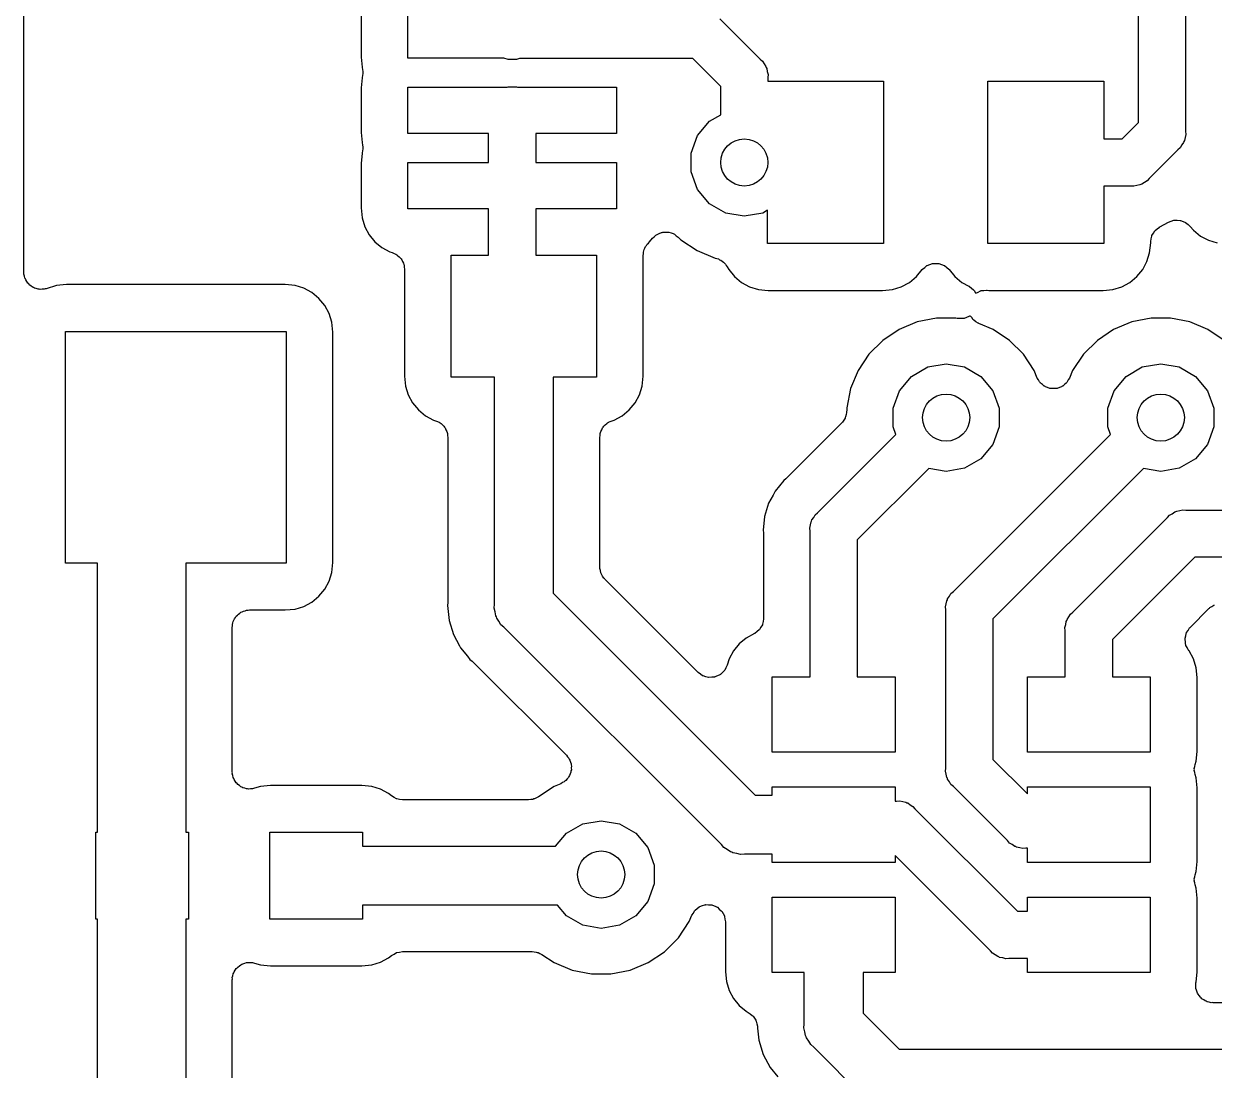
# Model space of a CAD drawing. Extents: x 91 to 190.2, y -113.9 to -59.9.
# Drawn here: x 91.39 to 101.65, y -83.78 to -74.75 of the extents above; entities that cross this region are included whole.
import ezdxf

# ---------------------------------------------------------------- set-up
doc = ezdxf.new("R2010")
doc.units = 0
doc.header["$MEASUREMENT"] = 0
doc.layers.add('BLACK', color=7, linetype='CONTINUOUS')

msp = doc.modelspace()

# ---------------------------------------------------------------- linework, layer by layer
at = {"layer": 'BLACK', "linetype": 'CONTINUOUS'}
for p, q in [((101.403, -71.8989), (101.403, -75.6811)), ((100.997, -75.6058), (100.997, -71.9742)), ((91.39, -76.8952), (91.39, -72.8048)), ((94.2973, -74.6574), (94.2973, -75.0426)), ((94.7, -75.05), (94.7, -74.65)), ((97.39, -74.7126), (97.7374, -75.06)), ((94.2973, -75.0426), (94.3058, -75.1284)), ((95.5279, -75.05), (94.7, -75.05)), ((95.5642, -75.0632), (95.5279, -75.05)), ((95.6358, -75.0632), (95.5642, -75.0632)), ((95.6633, -75.0532), (95.6358, -75.0632)), ((97.1558, -75.0532), (95.6633, -75.0532)), ((97.3968, -75.2942), (97.1558, -75.0532)), ((97.7374, -75.06), (97.7581, -75.0774)), ((97.7581, -75.0774), (97.7715, -75.1007)), ((97.7715, -75.1007), (97.787, -75.1228)), ((94.3058, -75.1284), (94.3067, -75.1315)), ((94.3067, -75.1315), (94.3089, -75.1493)), ((94.3089, -75.2007), (94.3067, -75.2185)), ((94.3089, -75.1493), (94.3129, -75.1668)), ((94.3129, -75.1832), (94.3089, -75.2007)), ((94.3129, -75.1668), (94.312, -75.175)), ((94.312, -75.175), (94.3129, -75.1832)), ((97.787, -75.1228), (97.7894, -75.1316)), ((97.7894, -75.1316), (97.7939, -75.1394)), ((97.7939, -75.1394), (97.7986, -75.166)), ((97.7986, -75.166), (97.8055, -75.192)), ((97.8055, -75.192), (97.8032, -75.2189)), ((94.3058, -75.2216), (94.2973, -75.3074)), ((94.2973, -75.3074), (94.2973, -75.6926)), ((94.3067, -75.2185), (94.3058, -75.2216)), ((94.7, -75.7), (94.7, -75.3)), ((94.7, -75.3), (95.5554, -75.3)), ((95.5554, -75.3), (95.5642, -75.2968)), ((95.5642, -75.2968), (95.6358, -75.2968)), ((95.6358, -75.2968), (95.6446, -75.3)), ((95.6446, -75.3), (96.5, -75.3)), ((96.5, -75.3), (96.5, -75.7)), ((97.3968, -75.5394), (97.3968, -75.2942)), ((97.8032, -75.2189), (97.8032, -75.25)), ((97.8032, -75.25), (98.8, -75.25)), ((98.8, -75.25), (98.8, -76.65)), ((99.7, -76.65), (99.7, -75.25)), ((99.7, -75.25), (100.7, -75.25)), ((100.7, -75.25), (100.7, -75.7468)), ((97.1979, -75.7179), (97.3016, -75.5944)), ((97.3016, -75.5944), (97.3968, -75.5394)), ((100.856, -75.7468), (100.997, -75.6058)), ((94.2973, -75.6926), (94.3058, -75.7784)), ((95.3968, -75.7), (94.7, -75.7)), ((95.3968, -75.95), (95.3968, -75.7)), ((96.5, -75.7), (95.8032, -75.7)), ((95.8032, -75.7), (95.8032, -75.95)), ((97.1428, -75.8694), (97.1979, -75.7179)), ((101.406, -75.708), (101.399, -75.734)), ((101.403, -75.6811), (101.406, -75.708)), ((94.3058, -75.7784), (94.3067, -75.7815)), ((94.3067, -75.7815), (94.3089, -75.7993)), ((94.3089, -75.7993), (94.3129, -75.8168)), ((94.3129, -75.8168), (94.312, -75.825)), ((94.312, -75.825), (94.3129, -75.8332)), ((100.7, -75.7468), (100.856, -75.7468)), ((101.358, -75.8226), (101.337, -75.84)), ((101.372, -75.7993), (101.358, -75.8226)), ((101.387, -75.7772), (101.372, -75.7993)), ((101.389, -75.7684), (101.387, -75.7772)), ((101.394, -75.7606), (101.389, -75.7684)), ((101.399, -75.734), (101.394, -75.7606)), ((94.3058, -75.8716), (94.2973, -75.9574)), ((94.3067, -75.8685), (94.3058, -75.8716)), ((94.3089, -75.8507), (94.3067, -75.8685)), ((94.3129, -75.8332), (94.3089, -75.8507)), ((97.1428, -76.0306), (97.1428, -75.8694)), ((101.337, -75.84), (101.09, -76.0874)), ((94.2973, -75.9574), (94.2973, -76.3426)), ((94.7, -76.35), (94.7, -75.95)), ((94.7, -75.95), (95.3968, -75.95)), ((95.8032, -75.95), (96.5, -75.95)), ((96.5, -75.95), (96.5, -76.35)), ((97.1979, -76.1821), (97.1428, -76.0306)), ((101.049, -76.1215), (101.027, -76.137)), ((101.073, -76.1081), (101.049, -76.1215)), ((101.09, -76.0874), (101.073, -76.1081)), ((97.3016, -76.3056), (97.1979, -76.1821)), ((100.931, -76.1532), (100.7, -76.1532)), ((100.7, -76.1532), (100.7, -76.65)), ((100.958, -76.1555), (100.931, -76.1532)), ((100.984, -76.1486), (100.958, -76.1555)), ((101.011, -76.1439), (100.984, -76.1486)), ((101.018, -76.1394), (101.011, -76.1439)), ((101.027, -76.137), (101.018, -76.1394)), ((97.4412, -76.3863), (97.3016, -76.3056)), ((94.2973, -76.3426), (94.3058, -76.4284)), ((94.3058, -76.4284), (94.3287, -76.5038)), ((95.3968, -76.35), (94.7, -76.35)), ((95.3968, -76.75), (95.3968, -76.35)), ((96.5, -76.35), (95.8032, -76.35)), ((95.8032, -76.35), (95.8032, -76.75)), ((97.6, -76.4143), (97.4412, -76.3863)), ((97.7588, -76.3863), (97.6, -76.4143)), ((97.8, -76.3625), (97.7588, -76.3863)), ((97.8, -76.65), (97.8, -76.3625)), ((94.3287, -76.5038), (94.3658, -76.5733)), ((101.126, -76.561), (101.138, -76.5405)), ((101.138, -76.5405), (101.14, -76.5389)), ((101.14, -76.5389), (101.141, -76.5368)), ((101.141, -76.5368), (101.16, -76.5222)), ((101.16, -76.5222), (101.178, -76.507)), ((101.178, -76.507), (101.18, -76.5062)), ((101.18, -76.5062), (101.182, -76.5046)), ((101.182, -76.5046), (101.257, -76.4644)), ((101.257, -76.4644), (101.281, -76.4568)), ((101.281, -76.4568), (101.304, -76.4487)), ((101.304, -76.4487), (101.305, -76.4487)), ((101.305, -76.4487), (101.307, -76.4482)), ((101.307, -76.4482), (101.331, -76.449)), ((101.331, -76.449), (101.356, -76.4492)), ((101.356, -76.4492), (101.357, -76.4498)), ((101.357, -76.4498), (101.359, -76.4499)), ((101.359, -76.4499), (101.382, -76.459)), ((101.382, -76.459), (101.404, -76.4676)), ((101.404, -76.4676), (101.406, -76.4687)), ((101.406, -76.4687), (101.407, -76.4693)), ((101.407, -76.4693), (101.425, -76.4856)), ((101.425, -76.4856), (101.444, -76.5015)), ((101.444, -76.5015), (101.471, -76.5342)), ((101.471, -76.5342), (101.532, -76.5842)), ((94.3658, -76.5733), (94.4158, -76.6342)), ((94.4158, -76.6342), (94.4767, -76.6842)), ((96.7734, -76.6462), (96.7825, -76.6356)), ((96.7825, -76.6356), (96.7842, -76.6342)), ((96.7842, -76.6342), (96.8089, -76.6041)), ((96.8089, -76.6041), (96.8244, -76.5908)), ((96.8244, -76.5908), (96.8388, -76.5764)), ((96.8388, -76.5764), (96.8441, -76.5739)), ((96.8441, -76.5739), (96.8485, -76.5702)), ((96.8485, -76.5702), (96.8676, -76.563)), ((96.8676, -76.563), (96.886, -76.5544)), ((96.886, -76.5544), (96.8918, -76.5539)), ((96.8918, -76.5539), (96.8972, -76.5518)), ((96.8972, -76.5518), (96.9176, -76.5516)), ((96.9176, -76.5516), (96.9379, -76.5498)), ((96.9379, -76.5498), (96.9435, -76.5513)), ((96.9435, -76.5513), (96.9493, -76.5513)), ((96.9493, -76.5513), (96.9686, -76.558)), ((96.9686, -76.558), (96.9883, -76.5633)), ((96.9883, -76.5633), (96.993, -76.5666)), ((96.993, -76.5666), (96.9984, -76.5685)), ((96.9984, -76.5685), (97.0142, -76.5815)), ((97.0142, -76.5815), (97.0309, -76.5932)), ((97.0309, -76.5932), (97.0536, -76.6158)), ((97.0536, -76.6158), (97.194, -76.7096)), ((101.094, -76.7284), (101.103, -76.6426)), ((101.103, -76.632), (101.108, -76.6089)), ((101.103, -76.6345), (101.103, -76.632)), ((101.103, -76.6369), (101.103, -76.6345)), ((101.103, -76.6426), (101.103, -76.6369)), ((101.108, -76.6089), (101.112, -76.5856)), ((101.112, -76.5856), (101.113, -76.5835)), ((101.113, -76.581), (101.126, -76.561)), ((101.113, -76.5835), (101.113, -76.581)), ((101.532, -76.5842), (101.601, -76.6213)), ((101.601, -76.6213), (101.677, -76.6442)), ((94.4767, -76.6842), (94.5462, -76.7213)), ((94.5462, -76.7213), (94.5659, -76.7273)), ((94.5659, -76.7273), (94.5812, -76.7351)), ((94.5812, -76.7351), (94.5973, -76.741)), ((94.5973, -76.741), (94.6043, -76.7468)), ((94.6043, -76.7468), (94.6123, -76.7509)), ((96.7277, -76.7516), (96.7301, -76.7378)), ((96.7301, -76.7378), (96.7302, -76.7239)), ((96.7302, -76.7239), (96.7346, -76.7124)), ((96.7346, -76.7124), (96.7367, -76.7003)), ((96.7367, -76.7003), (96.7437, -76.6882)), ((96.7437, -76.6882), (96.7486, -76.6752)), ((96.7486, -76.6752), (96.7566, -76.6658)), ((96.7566, -76.6658), (96.7628, -76.6551)), ((96.7628, -76.6551), (96.7734, -76.6462)), ((97.194, -76.7096), (97.35, -76.7743)), ((98.8, -76.65), (97.8, -76.65)), ((100.7, -76.65), (99.7, -76.65)), ((101.071, -76.8038), (101.094, -76.7284)), ((94.6123, -76.7509), (94.6241, -76.7634)), ((94.6241, -76.7634), (94.6372, -76.7744)), ((94.6372, -76.7744), (94.6418, -76.7823)), ((94.6418, -76.7823), (94.648, -76.7889)), ((94.648, -76.7889), (94.6547, -76.8047)), ((94.6547, -76.8047), (94.6633, -76.8196)), ((94.6633, -76.8196), (94.6649, -76.8285)), ((94.6649, -76.8285), (94.6684, -76.8368)), ((94.6684, -76.8368), (94.6694, -76.8539)), ((95.075, -77.8), (95.075, -76.75)), ((95.075, -76.75), (95.3968, -76.75)), ((95.8032, -76.75), (96.325, -76.75)), ((96.325, -76.75), (96.325, -77.8)), ((96.7277, -77.7926), (96.7277, -76.7516)), ((97.35, -76.7743), (97.3508, -76.7744)), ((97.3508, -76.7744), (97.3637, -76.7795)), ((97.3637, -76.7795), (97.3774, -76.7823)), ((97.3774, -76.7823), (97.3878, -76.7888)), ((97.3878, -76.7888), (97.3993, -76.7933)), ((97.3993, -76.7933), (97.4098, -76.8025)), ((97.4098, -76.8025), (97.4216, -76.8098)), ((97.4216, -76.8098), (97.4292, -76.8195)), ((97.4292, -76.8195), (97.4385, -76.8276)), ((97.4385, -76.8276), (97.4452, -76.8399)), ((97.4452, -76.8399), (97.4538, -76.8508)), ((97.4538, -76.8508), (97.4658, -76.8733)), ((99.155, -76.8555), (99.1736, -76.8396)), ((99.1736, -76.8396), (99.1751, -76.839)), ((99.1751, -76.839), (99.1764, -76.8379)), ((99.1764, -76.8379), (99.1995, -76.8298)), ((99.1995, -76.8298), (99.2223, -76.8212)), ((99.2223, -76.8212), (99.224, -76.8212)), ((99.224, -76.8212), (99.2256, -76.8206)), ((99.2256, -76.8206), (99.25, -76.8209)), ((99.25, -76.8209), (99.2744, -76.8206)), ((99.2744, -76.8206), (99.276, -76.8212)), ((99.276, -76.8212), (99.2777, -76.8212)), ((99.2777, -76.8212), (99.3005, -76.8298)), ((99.3005, -76.8298), (99.3236, -76.8379)), ((99.3236, -76.8379), (99.3249, -76.839)), ((99.3249, -76.839), (99.3264, -76.8396)), ((99.3264, -76.8396), (99.3449, -76.8555)), ((101.034, -76.8733), (101.071, -76.8038)), ((91.3916, -76.9041), (91.39, -76.8952)), ((91.3911, -76.9132), (91.3916, -76.9041)), ((91.3961, -76.9296), (91.3911, -76.9132)), ((91.399, -76.9465), (91.3961, -76.9296)), ((91.4036, -76.9543), (91.399, -76.9465)), ((94.6694, -76.8539), (94.6723, -76.8709)), ((94.6723, -76.8709), (94.6723, -77.7926)), ((97.4658, -76.8733), (97.5158, -76.9342)), ((97.5158, -76.9342), (97.5767, -76.9842)), ((99.0233, -76.9842), (99.0842, -76.9342)), ((99.0842, -76.9342), (99.134, -76.8735)), ((99.134, -76.8735), (99.1353, -76.8724)), ((99.1353, -76.8724), (99.1362, -76.871)), ((99.1362, -76.871), (99.155, -76.8555)), ((99.3449, -76.8555), (99.3638, -76.871)), ((99.3638, -76.871), (99.3647, -76.8724)), ((99.3647, -76.8724), (99.366, -76.8735)), ((99.366, -76.8735), (99.4158, -76.9342)), ((99.4158, -76.9342), (99.4767, -76.9842)), ((100.923, -76.9842), (100.984, -76.9342)), ((100.984, -76.9342), (101.034, -76.8733)), ((91.4062, -76.963), (91.4036, -76.9543)), ((91.4165, -76.9767), (91.4062, -76.963)), ((91.4251, -76.9916), (91.4165, -76.9767)), ((91.432, -76.9974), (91.4251, -76.9916)), ((91.4375, -77.0047), (91.432, -76.9974)), ((91.4518, -77.0141), (91.4375, -77.0047)), ((91.465, -77.0251), (91.4518, -77.0141)), ((91.4735, -77.0282), (91.465, -77.0251)), ((91.4811, -77.0332), (91.4735, -77.0282)), ((91.4978, -77.0371), (91.4811, -77.0332)), ((91.514, -77.0429), (91.4978, -77.0371)), ((91.523, -77.0429), (91.514, -77.0429)), ((91.5318, -77.045), (91.523, -77.0429)), ((91.5489, -77.0429), (91.5318, -77.045)), ((91.566, -77.0429), (91.5489, -77.0429)), ((91.5746, -77.0398), (91.566, -77.0429)), ((91.5835, -77.0387), (91.5746, -77.0398)), ((91.6716, -77.012), (91.5835, -77.0387)), ((91.7574, -77.0036), (91.6716, -77.012)), ((93.6426, -77.0036), (91.7574, -77.0036)), ((93.7284, -77.012), (93.6426, -77.0036)), ((93.8038, -77.0349), (93.7284, -77.012)), ((93.8733, -77.0721), (93.8038, -77.0349)), ((97.5767, -76.9842), (97.6462, -77.0213)), ((97.6462, -77.0213), (97.7216, -77.0442)), ((97.7216, -77.0442), (97.8074, -77.0527)), ((97.8074, -77.0527), (98.7926, -77.0527)), ((98.7926, -77.0527), (98.8784, -77.0442)), ((98.8784, -77.0442), (98.9538, -77.0213)), ((98.9538, -77.0213), (99.0233, -76.9842)), ((99.4767, -76.9842), (99.5354, -77.0156)), ((99.5354, -77.0156), (99.5387, -77.0181)), ((99.5387, -77.0181), (99.5425, -77.0196)), ((99.5425, -77.0196), (99.5591, -77.0342)), ((99.5591, -77.0342), (99.5764, -77.0477)), ((99.5764, -77.0477), (99.5786, -77.0513)), ((99.5786, -77.0513), (99.5817, -77.054)), ((99.5817, -77.054), (99.5923, -77.0733)), ((99.6391, -77.0571), (99.6429, -77.0554)), ((99.6429, -77.0554), (99.6648, -77.0537)), ((99.6648, -77.0537), (99.6867, -77.0508)), ((99.6867, -77.0508), (99.6907, -77.0517)), ((99.6907, -77.0517), (99.6948, -77.0514)), ((99.6948, -77.0514), (99.7074, -77.0527)), ((99.7074, -77.0527), (100.693, -77.0527)), ((100.693, -77.0527), (100.778, -77.0442)), ((100.778, -77.0442), (100.854, -77.0213)), ((100.854, -77.0213), (100.923, -76.9842)), ((93.9342, -77.122), (93.8733, -77.0721)), ((93.9842, -77.1829), (93.9342, -77.122)), ((99.5923, -77.0733), (99.5949, -77.0775)), ((99.5949, -77.0775), (99.5954, -77.0769)), ((99.5954, -77.0769), (99.6155, -77.0678)), ((99.6155, -77.0678), (99.635, -77.0576)), ((99.635, -77.0576), (99.6391, -77.0571)), ((94.0213, -77.2524), (93.9842, -77.1829)), ((94.0442, -77.3278), (94.0213, -77.2524)), ((94.0527, -77.4136), (94.0442, -77.3278)), ((99.09, -77.3257), (98.934, -77.3904)), ((99.2556, -77.2928), (99.09, -77.3257)), ((99.4244, -77.2928), (99.2556, -77.2928)), ((99.4354, -77.295), (99.4244, -77.2928)), ((99.4396, -77.2951), (99.4354, -77.295)), ((99.4435, -77.2964), (99.4396, -77.2951)), ((99.4655, -77.2956), (99.4435, -77.2964)), ((99.4875, -77.2961), (99.4655, -77.2956)), ((99.4914, -77.2948), (99.4875, -77.2961)), ((99.4956, -77.2947), (99.4914, -77.2948)), ((99.516, -77.2865), (99.4956, -77.2947)), ((99.5369, -77.2794), (99.516, -77.2865)), ((99.5401, -77.2768), (99.5369, -77.2794)), ((99.5439, -77.2753), (99.5401, -77.2768)), ((99.5482, -77.2714), (99.5439, -77.2753)), ((99.5605, -77.2874), (99.5482, -77.2714)), ((99.5729, -77.3056), (99.5605, -77.2874)), ((99.5763, -77.308), (99.5729, -77.3056)), ((99.5788, -77.3113), (99.5763, -77.308)), ((99.5974, -77.3231), (99.5788, -77.3113)), ((99.6153, -77.336), (99.5974, -77.3231)), ((99.6192, -77.3371), (99.6153, -77.336)), ((99.6227, -77.3393), (99.6192, -77.3371)), ((99.746, -77.3904), (99.6227, -77.3393)), ((100.94, -77.3257), (100.784, -77.3904)), ((101.106, -77.2928), (100.94, -77.3257)), ((101.274, -77.2928), (101.106, -77.2928)), ((101.44, -77.3257), (101.274, -77.2928)), ((101.596, -77.3904), (101.44, -77.3257)), ((91.75, -79.4062), (91.75, -77.4062)), ((91.75, -77.4062), (93.65, -77.4062)), ((93.65, -77.4062), (93.65, -79.4062)), ((94.0527, -79.3989), (94.0527, -77.4136)), ((98.934, -77.3904), (98.7936, -77.4842)), ((99.8864, -77.4842), (99.746, -77.3904)), ((100.784, -77.3904), (100.644, -77.4842)), ((101.736, -77.4842), (101.596, -77.3904)), ((98.7936, -77.4842), (98.6742, -77.6036)), ((100.006, -77.6036), (99.8864, -77.4842)), ((100.644, -77.4842), (100.524, -77.6036)), ((98.6742, -77.6036), (98.5804, -77.744)), ((100.1, -77.744), (100.006, -77.6036)), ((100.524, -77.6036), (100.43, -77.744)), ((98.5804, -77.744), (98.5157, -77.9)), ((99.0416, -77.7944), (99.1812, -77.7137)), ((99.1812, -77.7137), (99.34, -77.6857)), ((99.34, -77.6857), (99.4988, -77.7137)), ((99.4988, -77.7137), (99.6384, -77.7944)), ((100.126, -77.8086), (100.1, -77.744)), ((100.43, -77.744), (100.404, -77.8086)), ((100.892, -77.7944), (101.031, -77.7137)), ((101.031, -77.7137), (101.19, -77.6857)), ((101.19, -77.6857), (101.349, -77.7137)), ((101.349, -77.7137), (101.488, -77.7944)), ((94.6723, -77.7926), (94.6808, -77.8784)), ((95.446, -77.8), (95.075, -77.8)), ((95.446, -78.3302), (95.446, -77.8)), ((96.325, -77.8), (95.954, -77.8)), ((95.954, -77.8), (95.954, -79.6648)), ((96.7192, -77.8784), (96.7277, -77.7926)), ((98.9379, -77.9179), (99.0416, -77.7944)), ((99.6384, -77.7944), (99.7421, -77.9179)), ((100.137, -77.8251), (100.126, -77.8086)), ((100.146, -77.8425), (100.137, -77.8251)), ((100.151, -77.847), (100.146, -77.8425)), ((100.154, -77.8525), (100.151, -77.847)), ((100.17, -77.8645), (100.154, -77.8525)), ((100.184, -77.8777), (100.17, -77.8645)), ((100.36, -77.8645), (100.346, -77.8777)), ((100.376, -77.8525), (100.36, -77.8645)), ((100.379, -77.847), (100.376, -77.8525)), ((100.384, -77.8425), (100.379, -77.847)), ((100.393, -77.8251), (100.384, -77.8425)), ((100.404, -77.8086), (100.393, -77.8251)), ((100.788, -77.9179), (100.892, -77.7944)), ((101.488, -77.7944), (101.592, -77.9179)), ((94.6808, -77.8784), (94.7037, -77.9538)), ((94.7037, -77.9538), (94.7408, -78.0233)), ((96.6592, -78.0233), (96.6963, -77.9538)), ((96.6963, -77.9538), (96.7192, -77.8784)), ((98.5157, -77.9), (98.4828, -78.0656)), ((98.8828, -78.0694), (98.9379, -77.9179)), ((99.7421, -77.9179), (99.7972, -78.0694)), ((100.19, -77.8802), (100.184, -77.8777)), ((100.196, -77.8843), (100.19, -77.8802)), ((100.214, -77.8902), (100.196, -77.8843)), ((100.233, -77.8977), (100.214, -77.8902)), ((100.239, -77.8979), (100.233, -77.8977)), ((100.245, -77.8999), (100.239, -77.8979)), ((100.265, -77.8991), (100.245, -77.8999)), ((100.285, -77.8999), (100.265, -77.8991)), ((100.291, -77.8979), (100.285, -77.8999)), ((100.297, -77.8977), (100.291, -77.8979)), ((100.316, -77.8902), (100.297, -77.8977)), ((100.334, -77.8843), (100.316, -77.8902)), ((100.339, -77.8802), (100.334, -77.8843)), ((100.346, -77.8777), (100.339, -77.8802)), ((100.733, -78.0694), (100.788, -77.9179)), ((101.592, -77.9179), (101.647, -78.0694)), ((94.7408, -78.0233), (94.7908, -78.0842)), ((96.6092, -78.0842), (96.6592, -78.0233)), ((98.4828, -78.0656), (98.4828, -78.092)), ((98.8828, -78.2306), (98.8828, -78.0694)), ((99.7972, -78.0694), (99.7972, -78.2306)), ((100.733, -78.2306), (100.733, -78.0694)), ((101.647, -78.0694), (101.647, -78.2306)), ((94.7908, -78.0842), (94.8517, -78.1342)), ((94.8517, -78.1342), (94.9212, -78.1713)), ((94.9212, -78.1713), (94.9395, -78.1769)), ((94.9395, -78.1769), (94.9549, -78.1847)), ((94.9549, -78.1847), (94.971, -78.1905)), ((96.429, -78.1905), (96.4451, -78.1847)), ((96.4451, -78.1847), (96.4605, -78.1769)), ((96.4605, -78.1769), (96.4788, -78.1713)), ((96.4788, -78.1713), (96.5483, -78.1342)), ((96.5483, -78.1342), (96.6092, -78.0842)), ((98.4575, -78.1715), (98.4477, -78.1884)), ((98.4687, -78.1554), (98.4575, -78.1715)), ((98.4705, -78.149), (98.4687, -78.1554)), ((98.4738, -78.1433), (98.4705, -78.149)), ((98.4772, -78.124), (98.4738, -78.1433)), ((98.4822, -78.1051), (98.4772, -78.124)), ((98.4828, -78.092), (98.4817, -78.0985)), ((98.4817, -78.0985), (98.4822, -78.1051)), ((94.971, -78.1905), (94.9779, -78.1964)), ((94.9779, -78.1964), (94.986, -78.2005)), ((94.986, -78.2005), (94.9978, -78.213)), ((94.9978, -78.213), (95.0109, -78.224)), ((95.0109, -78.224), (95.0154, -78.2319)), ((95.0154, -78.2319), (95.0216, -78.2385)), ((95.0216, -78.2385), (95.0284, -78.2543)), ((95.0284, -78.2543), (95.037, -78.2691)), ((95.037, -78.2691), (95.0385, -78.2781)), ((95.0385, -78.2781), (95.0421, -78.2864)), ((95.0421, -78.2864), (95.043, -78.3035)), ((96.357, -78.3035), (96.3579, -78.2864)), ((96.3579, -78.2864), (96.3615, -78.2781)), ((96.3615, -78.2781), (96.363, -78.2691)), ((96.363, -78.2691), (96.3716, -78.2543)), ((96.3716, -78.2543), (96.3784, -78.2385)), ((96.3784, -78.2385), (96.3846, -78.2319)), ((96.3846, -78.2319), (96.3891, -78.224)), ((96.3891, -78.224), (96.4022, -78.213)), ((96.4022, -78.213), (96.414, -78.2005)), ((96.414, -78.2005), (96.4221, -78.1964)), ((96.4221, -78.1964), (96.429, -78.1905)), ((98.4389, -78.1981), (97.9696, -78.6673)), ((98.4427, -78.1927), (98.4389, -78.1981)), ((98.4477, -78.1884), (98.4427, -78.1927)), ((98.9066, -78.296), (98.8828, -78.2306)), ((99.7972, -78.2306), (99.7421, -78.3821)), ((100.757, -78.296), (100.733, -78.2306)), ((101.647, -78.2306), (101.592, -78.3821)), ((95.043, -78.3035), (95.046, -78.3204)), ((95.046, -78.3204), (95.046, -78.3475)), ((95.046, -78.3475), (95.046, -79.7305)), ((95.046, -78.3475), (95.046, -78.3475)), ((95.446, -79.7589), (95.446, -78.3302)), ((95.446, -78.3302), (95.446, -78.3302)), ((96.354, -78.3204), (96.357, -78.3035)), ((96.354, -79.437), (96.354, -78.3204)), ((98.2326, -78.97), (98.9066, -78.296)), ((99.4026, -79.65), (100.757, -78.296)), ((99.7421, -78.3821), (99.6384, -78.5056)), ((101.592, -78.3821), (101.488, -78.5056)), ((99.1896, -78.5877), (98.5732, -79.2042)), ((99.34, -78.6143), (99.1896, -78.5877)), ((99.4988, -78.5863), (99.34, -78.6143)), ((99.6384, -78.5056), (99.4988, -78.5863)), ((101.04, -78.5877), (99.7432, -79.8842)), ((101.19, -78.6143), (101.04, -78.5877)), ((101.349, -78.5863), (101.19, -78.6143)), ((101.488, -78.5056), (101.349, -78.5863)), ((97.9414, -78.6914), (97.866, -78.7833)), ((97.9587, -78.6772), (97.9414, -78.6914)), ((97.9636, -78.6716), (97.9587, -78.6772)), ((97.9696, -78.6673), (97.9636, -78.6716)), ((97.866, -78.7833), (97.8477, -78.8176)), ((97.81, -78.8881), (97.7755, -79.0017)), ((97.8477, -78.8176), (97.81, -78.8881)), ((97.8477, -78.8176), (97.8477, -78.8176)), ((97.7755, -79.0017), (97.7639, -79.12)), ((98.1985, -79.0107), (98.2119, -78.9874)), ((98.2119, -78.9874), (98.2326, -78.97)), ((101.249, -79.0126), (101.266, -78.9919)), ((101.266, -78.9919), (101.289, -78.9785)), ((101.289, -78.9785), (101.311, -78.963)), ((101.311, -78.963), (101.32, -78.9607)), ((101.32, -78.9607), (101.328, -78.9561)), ((101.328, -78.9561), (101.355, -78.9514)), ((101.355, -78.9514), (101.381, -78.9445)), ((101.381, -78.9445), (101.407, -78.9468)), ((101.407, -78.9468), (108.581, -78.9468)), ((98.1645, -79.102), (98.1714, -79.076)), ((98.1668, -79.1289), (98.1645, -79.102)), ((98.1714, -79.076), (98.1761, -79.0494)), ((98.1761, -79.0494), (98.1806, -79.0416)), ((98.1806, -79.0416), (98.183, -79.0328)), ((98.183, -79.0328), (98.1985, -79.0107)), ((100.433, -79.8286), (101.249, -79.0126)), ((97.7639, -79.12), (97.7661, -79.1423)), ((97.7661, -79.1423), (97.7655, -79.1497)), ((97.7655, -79.1497), (97.7668, -79.157)), ((97.7668, -79.157), (97.7668, -79.8807)), ((98.1668, -80.385), (98.1668, -79.1289)), ((98.5732, -79.2042), (98.5732, -80.385)), ((92.024, -79.4062), (91.75, -79.4062)), ((92.024, -81.2433), (92.024, -79.4062)), ((93.65, -79.4062), (92.786, -79.4062)), ((92.786, -79.4062), (92.786, -81.725)), ((94.0442, -79.4847), (94.0527, -79.3989)), ((101.483, -79.3532), (100.773, -80.0628)), ((108.506, -79.3532), (101.483, -79.3532)), ((94.0213, -79.5601), (94.0442, -79.4847)), ((96.3551, -79.4435), (96.354, -79.437)), ((96.3546, -79.45), (96.3551, -79.4435)), ((96.3596, -79.469), (96.3546, -79.45)), ((96.363, -79.4883), (96.3596, -79.469)), ((96.3663, -79.494), (96.363, -79.4883)), ((96.3681, -79.5004), (96.3663, -79.494)), ((96.3793, -79.5164), (96.3681, -79.5004)), ((96.3891, -79.5334), (96.3793, -79.5164)), ((93.9842, -79.6296), (94.0213, -79.5601)), ((96.3941, -79.5376), (96.3891, -79.5334)), ((96.3979, -79.543), (96.3941, -79.5376)), ((97.2027, -80.3478), (96.3979, -79.543)), ((93.8733, -79.7404), (93.9342, -79.6905)), ((93.9342, -79.6905), (93.9842, -79.6296)), ((95.954, -79.6648), (97.6952, -81.406)), ((99.3461, -79.7294), (99.3506, -79.7216)), ((99.3506, -79.7216), (99.353, -79.7128)), ((99.353, -79.7128), (99.3685, -79.6907)), ((99.3685, -79.6907), (99.3819, -79.6674)), ((99.3819, -79.6674), (99.4026, -79.65)), ((93.261, -79.829), (93.2733, -79.8245)), ((93.2733, -79.8245), (93.2847, -79.818)), ((93.2847, -79.818), (93.2976, -79.8157)), ((93.2976, -79.8157), (93.31, -79.8112)), ((93.31, -79.8112), (93.3231, -79.8112)), ((93.3231, -79.8112), (93.336, -79.8089)), ((93.336, -79.8089), (93.6426, -79.8089)), ((93.6426, -79.8089), (93.7284, -79.8005)), ((93.7284, -79.8005), (93.8038, -79.7776)), ((93.8038, -79.7776), (93.8733, -79.7404)), ((95.0453, -79.7452), (95.0428, -79.77)), ((95.0428, -79.77), (95.0453, -79.7948)), ((95.046, -79.7305), (95.0447, -79.7378)), ((95.0447, -79.7378), (95.0453, -79.7452)), ((95.0453, -79.7948), (95.0453, -79.7948)), ((95.0453, -79.7948), (95.0453, -79.7948)), ((95.0453, -79.7948), (95.0555, -79.8982)), ((95.4431, -79.7925), (95.446, -79.7589)), ((95.4518, -79.825), (95.4431, -79.7925)), ((95.4576, -79.8582), (95.4518, -79.825)), ((99.3345, -79.782), (99.3414, -79.756)), ((99.3368, -79.8089), (99.3345, -79.782)), ((99.3368, -81.1727), (99.3368, -79.8089)), ((99.3414, -79.756), (99.3461, -79.7294)), ((101.443, -79.9589), (101.605, -79.7971)), ((101.605, -79.7971), (101.61, -79.7933)), ((101.61, -79.7933), (101.614, -79.7883)), ((101.614, -79.7883), (101.631, -79.7785)), ((101.631, -79.7785), (101.647, -79.7673)), ((101.647, -79.7673), (101.654, -79.7655)), ((93.1883, -79.9329), (93.1928, -79.9205)), ((93.1928, -79.9205), (93.195, -79.9076)), ((93.195, -79.9076), (93.2016, -79.8962)), ((93.2016, -79.8962), (93.2061, -79.8839)), ((93.2061, -79.8839), (93.2145, -79.8739)), ((93.2145, -79.8739), (93.2211, -79.8625)), ((93.2211, -79.8625), (93.2311, -79.8541)), ((93.2311, -79.8541), (93.2396, -79.844)), ((93.2396, -79.844), (93.2509, -79.8374)), ((93.2509, -79.8374), (93.261, -79.829)), ((95.0555, -79.8982), (95.0929, -80.0215)), ((95.4633, -79.868), (95.4576, -79.8582)), ((95.4662, -79.879), (95.4633, -79.868)), ((95.4856, -79.9066), (95.4662, -79.879)), ((95.5024, -79.9358), (95.4856, -79.9066)), ((97.7619, -79.9087), (97.7578, -79.932)), ((97.7667, -79.8856), (97.7619, -79.9087)), ((97.7668, -79.8807), (97.7664, -79.8831)), ((97.7664, -79.8831), (97.7667, -79.8856)), ((99.7432, -79.8842), (99.7432, -81.0974)), ((100.371, -79.9346), (100.376, -79.908)), ((100.376, -79.908), (100.381, -79.9002)), ((100.381, -79.9002), (100.383, -79.8914)), ((100.383, -79.8914), (100.398, -79.8693)), ((100.398, -79.8693), (100.412, -79.846)), ((100.412, -79.846), (100.433, -79.8286)), ((93.186, -79.9589), (93.1883, -79.946)), ((93.186, -81.203), (93.186, -79.9589)), ((93.1883, -79.946), (93.1883, -79.9329)), ((95.0929, -80.0215), (95.1443, -80.1178)), ((95.5282, -79.9575), (95.5024, -79.9358)), ((97.4026, -81.8318), (95.5282, -79.9575)), ((97.6875, -80.013), (97.6167, -80.0508)), ((97.6895, -80.0114), (97.6875, -80.013)), ((97.6918, -80.0106), (97.6895, -80.0114)), ((97.7099, -79.9954), (97.6918, -80.0106)), ((97.7285, -79.9808), (97.7099, -79.9954)), ((97.7298, -79.9787), (97.7285, -79.9808)), ((97.7317, -79.9771), (97.7298, -79.9787)), ((97.7435, -79.9566), (97.7317, -79.9771)), ((97.756, -79.9366), (97.7435, -79.9566)), ((97.7565, -79.9341), (97.756, -79.9366)), ((97.7578, -79.932), (97.7565, -79.9341)), ((100.364, -79.9606), (100.371, -79.9346)), ((100.367, -79.9875), (100.364, -79.9606)), ((100.367, -80.385), (100.367, -79.9875)), ((101.405, -80.0322), (101.408, -80.0121)), ((101.408, -80.0121), (101.411, -80.0071)), ((101.411, -80.0071), (101.413, -80.0016)), ((101.413, -80.0016), (101.425, -79.9848)), ((101.425, -79.9848), (101.435, -79.9673)), ((101.435, -79.9673), (101.439, -79.9636)), ((101.439, -79.9636), (101.443, -79.9589)), ((95.1443, -80.1178), (95.1443, -80.1178)), ((95.1443, -80.1178), (95.1536, -80.1351)), ((97.5558, -80.1008), (97.5058, -80.1617)), ((97.6167, -80.0508), (97.5558, -80.1008)), ((100.773, -80.0628), (100.773, -80.385)), ((101.399, -80.0519), (101.405, -80.0322)), ((101.4, -80.0576), (101.399, -80.0519)), ((101.399, -80.0633), (101.4, -80.0576)), ((101.402, -80.0834), (101.399, -80.0633)), ((101.404, -80.1038), (101.402, -80.0834)), ((101.406, -80.109), (101.404, -80.1038)), ((101.407, -80.1147), (101.406, -80.109)), ((101.417, -80.1325), (101.407, -80.1147)), ((101.426, -80.151), (101.417, -80.1325)), ((95.1536, -80.1351), (95.213, -80.2075)), ((95.213, -80.2075), (95.213, -80.2075)), ((95.213, -80.2075), (95.2353, -80.2347)), ((95.2353, -80.2347), (95.2546, -80.2505)), ((97.4687, -80.2312), (97.4523, -80.2852)), ((97.5058, -80.1617), (97.4687, -80.2312)), ((101.43, -80.1551), (101.426, -80.151)), ((101.433, -80.1601), (101.43, -80.1551)), ((101.434, -80.1617), (101.433, -80.1601)), ((101.471, -80.2312), (101.434, -80.1617)), ((101.494, -80.3066), (101.471, -80.2312)), ((95.2546, -80.2505), (95.2594, -80.2561)), ((95.2594, -80.2561), (95.2655, -80.2604)), ((95.2655, -80.2604), (96.0668, -81.0617)), ((97.4287, -80.3317), (97.4114, -80.3479)), ((97.4298, -80.3295), (97.4287, -80.3317)), ((97.4316, -80.3277), (97.4298, -80.3295)), ((97.4416, -80.3063), (97.4316, -80.3277)), ((97.4523, -80.2852), (97.4416, -80.3063)), ((101.503, -80.3924), (101.494, -80.3066)), ((97.222, -80.3613), (97.2027, -80.3478)), ((97.2409, -80.3755), (97.222, -80.3613)), ((97.2433, -80.3762), (97.2409, -80.3755)), ((97.2453, -80.3776), (97.2433, -80.3762)), ((97.2682, -80.3838), (97.2453, -80.3776)), ((97.2908, -80.3906), (97.2682, -80.3838)), ((97.2932, -80.3905), (97.2908, -80.3906)), ((97.2956, -80.3911), (97.2932, -80.3905)), ((97.3192, -80.3891), (97.2956, -80.3911)), ((97.3428, -80.3878), (97.3192, -80.3891)), ((97.3451, -80.3868), (97.3428, -80.3878)), ((97.3475, -80.3866), (97.3451, -80.3868)), ((97.3689, -80.3766), (97.3475, -80.3866)), ((97.3907, -80.3673), (97.3689, -80.3766)), ((97.3925, -80.3656), (97.3907, -80.3673)), ((97.3948, -80.3646), (97.3925, -80.3656)), ((97.4114, -80.3479), (97.3948, -80.3646)), ((97.84, -81.035), (97.84, -80.385)), ((97.84, -80.385), (98.1668, -80.385)), ((98.5732, -80.385), (98.9, -80.385)), ((98.9, -80.385), (98.9, -81.035)), ((100.04, -81.035), (100.04, -80.385)), ((100.04, -80.385), (100.367, -80.385)), ((100.773, -80.385), (101.1, -80.385)), ((101.1, -80.385), (101.1, -81.035)), ((101.503, -81.0276), (101.503, -80.3924)), ((98.9, -81.035), (97.84, -81.035)), ((101.1, -81.035), (100.04, -81.035)), ((101.494, -81.1134), (101.503, -81.0276)), ((96.0668, -81.0617), (96.0762, -81.0751)), ((96.0762, -81.0751), (96.0873, -81.0872)), ((96.0873, -81.0872), (96.091, -81.0963)), ((96.091, -81.0963), (96.0967, -81.1044)), ((96.0967, -81.1044), (96.1009, -81.1202)), ((96.1009, -81.1202), (96.1072, -81.1353)), ((96.1072, -81.1353), (96.1076, -81.1452)), ((96.1076, -81.1452), (96.1102, -81.1547)), ((96.1102, -81.1547), (96.1088, -81.171)), ((99.7432, -81.0974), (100.04, -81.3942)), ((101.479, -81.1768), (101.484, -81.1593)), ((101.484, -81.1593), (101.486, -81.1415)), ((101.486, -81.1415), (101.494, -81.1134)), ((92.024, -81.725), (92.024, -81.2433)), ((92.024, -81.2433), (92.024, -81.2433)), ((93.1876, -81.212), (93.186, -81.203)), ((93.1871, -81.221), (93.1876, -81.212)), ((93.1921, -81.2374), (93.1871, -81.221)), ((93.195, -81.2543), (93.1921, -81.2374)), ((93.1996, -81.2622), (93.195, -81.2543)), ((93.2022, -81.2708), (93.1996, -81.2622)), ((96.0836, -81.2538), (96.0721, -81.2654)), ((96.0878, -81.2449), (96.0836, -81.2538)), ((96.0938, -81.237), (96.0878, -81.2449)), ((96.0987, -81.2214), (96.0938, -81.237)), ((96.1056, -81.2066), (96.0987, -81.2214)), ((96.1065, -81.1968), (96.1056, -81.2066)), ((96.1095, -81.1874), (96.1065, -81.1968)), ((96.1088, -81.171), (96.1095, -81.1874)), ((99.3345, -81.1995), (99.3368, -81.1727)), ((99.3414, -81.2256), (99.3345, -81.1995)), ((99.3461, -81.2521), (99.3414, -81.2256)), ((99.3506, -81.26), (99.3461, -81.2521)), ((99.353, -81.2688), (99.3506, -81.26)), ((101.48, -81.185), (101.479, -81.1768)), ((101.479, -81.1932), (101.48, -81.185)), ((101.484, -81.2107), (101.479, -81.1932)), ((101.486, -81.2285), (101.484, -81.2107)), ((101.494, -81.2566), (101.486, -81.2285)), ((101.503, -81.3424), (101.494, -81.2566)), ((93.2125, -81.2846), (93.2022, -81.2708)), ((93.2211, -81.2995), (93.2125, -81.2846)), ((93.228, -81.3053), (93.2211, -81.2995)), ((93.2335, -81.3125), (93.228, -81.3053)), ((93.2478, -81.3219), (93.2335, -81.3125)), ((93.261, -81.3329), (93.2478, -81.3219)), ((93.2695, -81.336), (93.261, -81.3329)), ((93.2771, -81.341), (93.2695, -81.336)), ((93.2938, -81.3449), (93.2771, -81.341)), ((93.31, -81.3508), (93.2938, -81.3449)), ((93.319, -81.3508), (93.31, -81.3508)), ((93.3278, -81.3528), (93.319, -81.3508)), ((93.3449, -81.3508), (93.3278, -81.3528)), ((93.362, -81.3508), (93.3449, -81.3508)), ((93.3706, -81.3477), (93.362, -81.3508)), ((93.3795, -81.3466), (93.3706, -81.3477)), ((93.4316, -81.3308), (93.3795, -81.3466)), ((93.5174, -81.3223), (93.4316, -81.3308)), ((94.3026, -81.3223), (93.5174, -81.3223)), ((94.3884, -81.3308), (94.3026, -81.3223)), ((94.4638, -81.3537), (94.3884, -81.3308)), ((94.5333, -81.3908), (94.4638, -81.3537)), ((95.9602, -81.3304), (95.825, -81.4207)), ((96.0181, -81.3064), (95.9602, -81.3304)), ((96.032, -81.2976), (96.0181, -81.3064)), ((96.0468, -81.2906), (96.032, -81.2976)), ((96.0538, -81.2837), (96.0468, -81.2906)), ((96.0621, -81.2784), (96.0538, -81.2837)), ((96.0721, -81.2654), (96.0621, -81.2784)), ((97.84, -81.406), (97.84, -81.335)), ((97.84, -81.335), (98.9, -81.335)), ((98.9, -81.335), (98.9, -81.4568)), ((99.3685, -81.2908), (99.353, -81.2688)), ((99.3819, -81.3142), (99.3685, -81.2908)), ((99.4026, -81.3315), (99.3819, -81.3142)), ((99.8685, -81.7974), (99.4026, -81.3315)), ((100.04, -81.3942), (100.04, -81.335)), ((100.04, -81.335), (101.1, -81.335)), ((101.1, -81.335), (101.1, -81.985)), ((101.503, -81.9776), (101.503, -81.3424)), ((94.5591, -81.412), (94.5333, -81.3908)), ((94.5811, -81.4243), (94.5591, -81.412)), ((94.6029, -81.437), (94.5811, -81.4243)), ((94.6037, -81.4371), (94.6029, -81.437)), ((94.6045, -81.4375), (94.6037, -81.4371)), ((94.6294, -81.4416), (94.6045, -81.4375)), ((94.6542, -81.446), (94.6294, -81.4416)), ((95.7416, -81.446), (94.6542, -81.446)), ((95.7593, -81.4429), (95.7416, -81.446)), ((95.7773, -81.4417), (95.7593, -81.4429)), ((95.7848, -81.4384), (95.7773, -81.4417)), ((95.7929, -81.437), (95.7848, -81.4384)), ((95.8085, -81.428), (95.7929, -81.437)), ((95.825, -81.4207), (95.8085, -81.428)), ((97.6952, -81.406), (97.84, -81.406)), ((98.9, -81.4568), (98.9127, -81.4568)), ((98.9127, -81.4568), (98.9395, -81.4545)), ((98.9395, -81.4545), (98.9656, -81.4614)), ((98.9656, -81.4614), (98.9921, -81.4661)), ((98.9921, -81.4661), (99, -81.4706)), ((99, -81.4706), (99.0088, -81.473)), ((99.0088, -81.473), (99.0308, -81.4885)), ((99.0308, -81.4885), (99.0542, -81.5019)), ((99.0542, -81.5019), (99.0715, -81.5226)), ((99.0715, -81.5226), (99.9557, -82.4068)), ((96.0678, -81.7344), (96.2075, -81.6537)), ((96.2075, -81.6537), (96.3662, -81.6257)), ((96.3662, -81.6257), (96.525, -81.6537)), ((96.525, -81.6537), (96.6647, -81.7344)), ((92.01, -82.475), (92.01, -81.725)), ((92.01, -81.725), (92.024, -81.725)), ((92.786, -81.725), (92.81, -81.725)), ((92.81, -81.725), (92.81, -82.475)), ((93.51, -82.475), (93.51, -81.725)), ((93.51, -81.725), (94.31, -81.725)), ((94.31, -81.725), (94.31, -81.846)), ((95.9741, -81.846), (96.0678, -81.7344)), ((96.6647, -81.7344), (96.7683, -81.8579)), ((94.31, -81.846), (95.9741, -81.846)), ((96.7683, -81.8579), (96.8234, -82.0094)), ((97.4242, -81.8576), (97.4026, -81.8318)), ((97.4534, -81.8744), (97.4242, -81.8576)), ((97.481, -81.8938), (97.4534, -81.8744)), ((99.8858, -81.8181), (99.8685, -81.7974)), ((99.9092, -81.8315), (99.8858, -81.8181)), ((99.9312, -81.847), (99.9092, -81.8315)), ((99.94, -81.8494), (99.9312, -81.847)), ((99.9479, -81.8539), (99.94, -81.8494)), ((99.9744, -81.8586), (99.9479, -81.8539)), ((100, -81.8655), (99.9744, -81.8586)), ((100.027, -81.8632), (100, -81.8655)), ((100.04, -81.8632), (100.027, -81.8632)), ((100.04, -81.985), (100.04, -81.8632)), ((97.492, -81.8967), (97.481, -81.8938)), ((97.5018, -81.9024), (97.492, -81.8967)), ((97.535, -81.9082), (97.5018, -81.9024)), ((97.5675, -81.9169), (97.535, -81.9082)), ((97.6011, -81.914), (97.5675, -81.9169)), ((97.84, -81.914), (97.6011, -81.914)), ((97.84, -81.985), (97.84, -81.914)), ((99.7216, -82.7474), (98.9, -81.9258)), ((98.9, -81.9258), (98.9, -81.985)), ((101.494, -82.0634), (101.503, -81.9776)), ((96.8234, -82.0094), (96.8234, -82.1706)), ((98.9, -81.985), (97.84, -81.985)), ((101.1, -81.985), (100.04, -81.985)), ((101.486, -82.0915), (101.494, -82.0634)), ((96.8234, -82.1706), (96.7683, -82.3221)), ((101.479, -82.1268), (101.484, -82.1093)), ((101.48, -82.135), (101.479, -82.1268)), ((101.479, -82.1432), (101.48, -82.135)), ((101.484, -82.1607), (101.479, -82.1432)), ((101.484, -82.1093), (101.486, -82.0915)), ((101.486, -82.1785), (101.484, -82.1607)), ((101.494, -82.2066), (101.486, -82.1785)), ((97.84, -82.935), (97.84, -82.285)), ((97.84, -82.285), (98.9, -82.285)), ((98.9, -82.285), (98.9, -82.935)), ((100.04, -82.4068), (100.04, -82.285)), ((100.04, -82.285), (101.1, -82.285)), ((101.1, -82.285), (101.1, -82.935)), ((101.503, -82.2924), (101.494, -82.2066)), ((95.9909, -82.354), (94.31, -82.354)), ((94.31, -82.354), (94.31, -82.475)), ((96.0678, -82.4456), (95.9909, -82.354)), ((96.7683, -82.3221), (96.6647, -82.4456)), ((97.1767, -82.3969), (97.1949, -82.383)), ((97.1949, -82.383), (97.2123, -82.3683)), ((97.2123, -82.3683), (97.2155, -82.3672)), ((97.2155, -82.3672), (97.2181, -82.3652)), ((97.2181, -82.3652), (97.2398, -82.3583)), ((97.2398, -82.3583), (97.2613, -82.3505)), ((97.2613, -82.3505), (97.2646, -82.3505)), ((97.2646, -82.3505), (97.2678, -82.3495)), ((97.2678, -82.3495), (97.2906, -82.3505)), ((97.2906, -82.3505), (97.3134, -82.3505)), ((97.3134, -82.3505), (97.3165, -82.3516)), ((97.3165, -82.3516), (97.3198, -82.3518)), ((97.3198, -82.3518), (97.3409, -82.3605)), ((97.3409, -82.3605), (97.3623, -82.3683)), ((97.3623, -82.3683), (97.3649, -82.3704)), ((97.3649, -82.3704), (97.3679, -82.3717)), ((97.3679, -82.3717), (97.3848, -82.3871)), ((97.3848, -82.3871), (97.4022, -82.4018)), ((101.503, -82.9276), (101.503, -82.2924)), ((92.024, -82.475), (92.01, -82.475)), ((92.024, -84.575), (92.024, -82.475)), ((92.81, -82.475), (92.786, -82.475)), ((92.786, -82.475), (92.786, -84.575)), ((94.31, -82.475), (93.51, -82.475)), ((96.2075, -82.5263), (96.0678, -82.4456)), ((96.6647, -82.4456), (96.525, -82.5263)), ((97.1259, -82.496), (97.1488, -82.4408)), ((97.1488, -82.4408), (97.161, -82.4216)), ((97.161, -82.4216), (97.1724, -82.4018)), ((97.1724, -82.4018), (97.175, -82.3997)), ((97.175, -82.3997), (97.1767, -82.3969)), ((97.4022, -82.4018), (97.4039, -82.4047)), ((97.4039, -82.4047), (97.4063, -82.4069)), ((97.4063, -82.4069), (97.4169, -82.4271)), ((97.4169, -82.4271), (97.4283, -82.4469)), ((97.4283, -82.4469), (97.4289, -82.4502)), ((97.4289, -82.4502), (97.4304, -82.4531)), ((97.4304, -82.4531), (97.4334, -82.4757)), ((97.4334, -82.4757), (97.4373, -82.4982)), ((99.9557, -82.4068), (100.04, -82.4068)), ((96.3662, -82.5543), (96.2075, -82.5263)), ((96.525, -82.5263), (96.3662, -82.5543)), ((97.0321, -82.6364), (97.1259, -82.496)), ((97.4373, -82.4982), (97.4373, -82.9276)), ((96.9127, -82.7558), (97.0321, -82.6364)), ((94.5333, -82.8092), (94.5591, -82.788)), ((94.5591, -82.788), (94.5811, -82.7757)), ((94.5811, -82.7757), (94.6029, -82.763)), ((94.6029, -82.763), (94.6037, -82.7629)), ((94.6037, -82.7629), (94.6045, -82.7625)), ((94.6045, -82.7625), (94.6294, -82.7584)), ((94.6294, -82.7584), (94.6542, -82.754)), ((94.6542, -82.754), (95.7716, -82.754)), ((95.7716, -82.754), (95.7893, -82.7571)), ((95.7893, -82.7571), (95.8072, -82.7583)), ((95.8072, -82.7583), (95.8148, -82.7616)), ((95.8148, -82.7616), (95.8229, -82.763)), ((95.8229, -82.763), (95.8384, -82.772)), ((95.8384, -82.772), (95.8549, -82.7793)), ((95.8549, -82.7793), (95.9602, -82.8496)), ((96.7723, -82.8496), (96.9127, -82.7558)), ((99.7389, -82.7681), (99.7216, -82.7474)), ((99.7623, -82.7815), (99.7389, -82.7681)), ((99.7844, -82.797), (99.7623, -82.7815)), ((99.7931, -82.7994), (99.7844, -82.797)), ((99.801, -82.8039), (99.7931, -82.7994)), ((93.2125, -82.9154), (93.2211, -82.9005)), ((93.2211, -82.9005), (93.228, -82.8947)), ((93.228, -82.8947), (93.2335, -82.8875)), ((93.2335, -82.8875), (93.2478, -82.8781)), ((93.2478, -82.8781), (93.261, -82.8671)), ((93.261, -82.8671), (93.2695, -82.864)), ((93.2695, -82.864), (93.2771, -82.859)), ((93.2771, -82.859), (93.2938, -82.8551)), ((93.2938, -82.8551), (93.31, -82.8492)), ((93.31, -82.8492), (93.319, -82.8492)), ((93.319, -82.8492), (93.3278, -82.8472)), ((93.3278, -82.8472), (93.3449, -82.8492)), ((93.3449, -82.8492), (93.362, -82.8492)), ((93.362, -82.8492), (93.3706, -82.8523)), ((93.3706, -82.8523), (93.3795, -82.8534)), ((93.3795, -82.8534), (93.4316, -82.8692)), ((93.4316, -82.8692), (93.5174, -82.8777)), ((93.5174, -82.8777), (94.3026, -82.8777)), ((94.3026, -82.8777), (94.3884, -82.8692)), ((94.3884, -82.8692), (94.4638, -82.8463)), ((94.4638, -82.8463), (94.5333, -82.8092)), ((95.9602, -82.8496), (96.1162, -82.9143)), ((96.6163, -82.9143), (96.7723, -82.8496)), ((99.8275, -82.8086), (99.801, -82.8039)), ((99.8536, -82.8155), (99.8275, -82.8086)), ((99.8804, -82.8132), (99.8536, -82.8155)), ((100.04, -82.8132), (99.8804, -82.8132)), ((100.04, -82.935), (100.04, -82.8132)), ((93.186, -82.997), (93.1876, -82.988)), ((93.186, -84.0223), (93.186, -82.997)), ((93.1871, -82.979), (93.1921, -82.9626)), ((93.1876, -82.988), (93.1871, -82.979)), ((93.1921, -82.9626), (93.195, -82.9457)), ((93.195, -82.9457), (93.1996, -82.9378)), ((93.1996, -82.9378), (93.2022, -82.9292)), ((93.2022, -82.9292), (93.2125, -82.9154)), ((96.1162, -82.9143), (96.2818, -82.9472)), ((96.2818, -82.9472), (96.4507, -82.9472)), ((96.4507, -82.9472), (96.6163, -82.9143)), ((97.4373, -82.9276), (97.4458, -83.0134)), ((98.116, -82.935), (97.84, -82.935)), ((98.116, -83.3789), (98.116, -82.935)), ((98.9, -82.935), (98.624, -82.935)), ((98.624, -82.935), (98.624, -83.2848)), ((101.1, -82.935), (100.04, -82.935)), ((101.494, -83.0192), (101.503, -82.9276)), ((97.4458, -83.0134), (97.4687, -83.0888)), ((97.4687, -83.0888), (97.5058, -83.1583)), ((101.491, -83.0542), (101.493, -83.0371)), ((101.493, -83.063), (101.491, -83.0542)), ((101.493, -83.02), (101.494, -83.0192)), ((101.493, -83.0221), (101.493, -83.02)), ((101.493, -83.0281), (101.493, -83.0221)), ((101.493, -83.0359), (101.493, -83.0281)), ((101.493, -83.0371), (101.493, -83.0359)), ((101.493, -83.072), (101.493, -83.063)), ((101.499, -83.0882), (101.493, -83.072)), ((101.503, -83.1049), (101.499, -83.0882)), ((101.508, -83.1125), (101.503, -83.1049)), ((97.5058, -83.1583), (97.5558, -83.2192)), ((101.511, -83.121), (101.508, -83.1125)), ((101.522, -83.1342), (101.511, -83.121)), ((101.532, -83.1485), (101.522, -83.1342)), ((101.539, -83.154), (101.532, -83.1485)), ((101.545, -83.1609), (101.539, -83.154)), ((101.56, -83.1695), (101.545, -83.1609)), ((101.573, -83.1798), (101.56, -83.1695)), ((101.582, -83.1824), (101.573, -83.1798)), ((101.59, -83.187), (101.582, -83.1824)), ((101.607, -83.1899), (101.59, -83.187)), ((101.623, -83.1949), (101.607, -83.1899)), ((101.632, -83.1944), (101.623, -83.1949)), ((101.641, -83.196), (101.632, -83.1944)), ((102.262, -83.196), (101.641, -83.196)), ((97.5558, -83.2192), (97.6167, -83.2692)), ((97.6167, -83.2692), (97.6349, -83.2789)), ((97.6349, -83.2789), (97.6516, -83.292)), ((97.6516, -83.292), (97.6691, -83.304)), ((97.6691, -83.304), (97.672, -83.308)), ((97.672, -83.308), (97.6759, -83.3111)), ((97.6759, -83.3111), (97.6871, -83.3291)), ((98.624, -83.2848), (98.9352, -83.596)), ((97.6871, -83.3291), (97.6994, -83.3463)), ((97.6994, -83.3463), (97.7008, -83.3511)), ((97.7008, -83.3511), (97.7034, -83.3553)), ((97.7034, -83.3553), (97.7078, -83.3761)), ((97.7078, -83.3761), (97.7135, -83.3965)), ((97.7135, -83.3965), (97.7153, -83.4148)), ((97.7153, -83.4148), (97.7153, -83.4148)), ((97.7153, -83.4148), (97.7153, -83.4148)), ((97.7153, -83.4148), (97.7255, -83.5182)), ((98.1131, -83.4125), (98.116, -83.3789)), ((98.1218, -83.445), (98.1131, -83.4125)), ((97.7255, -83.5182), (97.7629, -83.6415)), ((98.1276, -83.4782), (98.1218, -83.445)), ((98.1333, -83.488), (98.1276, -83.4782)), ((98.1362, -83.499), (98.1333, -83.488)), ((98.1556, -83.5266), (98.1362, -83.499)), ((98.1724, -83.5558), (98.1556, -83.5266)), ((98.1982, -83.5774), (98.1724, -83.5558)), ((98.6426, -84.0218), (98.1982, -83.5774)), ((98.9352, -83.596), (102.49, -83.596)), ((97.7629, -83.6415), (97.8236, -83.7551)), ((97.8236, -83.7551), (97.8895, -83.8354))]:
    msp.add_line(p, q, dxfattribs=at)
at = {"layer": 'BLACK'}
for centre in [(97.6, -75.95), (99.34, -78.15), (101.19, -78.15), (96.3662, -82.09)]:
    msp.add_circle(centre, 0.2032, dxfattribs=at)

doc.saveas('drawing.dxf')
